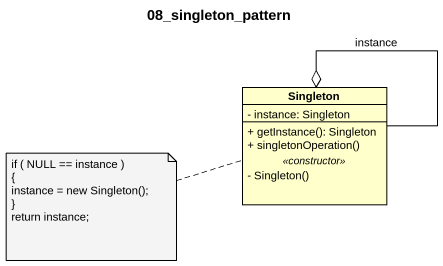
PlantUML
@startuml
title 08_singleton_pattern
hide circle
hide empty members
skinparam classAttributeIconSize 0
class Singleton {
  - instance: Singleton
  --
  + getInstance(): Singleton
  + singletonOperation()
  .. <<constructor>> ..
  - Singleton()
}
Singleton --o Singleton : instance
note left of Singleton
  if ( NULL == instance )
  {
  instance = new Singleton();
  ~}
  return instance;
end note
@enduml
